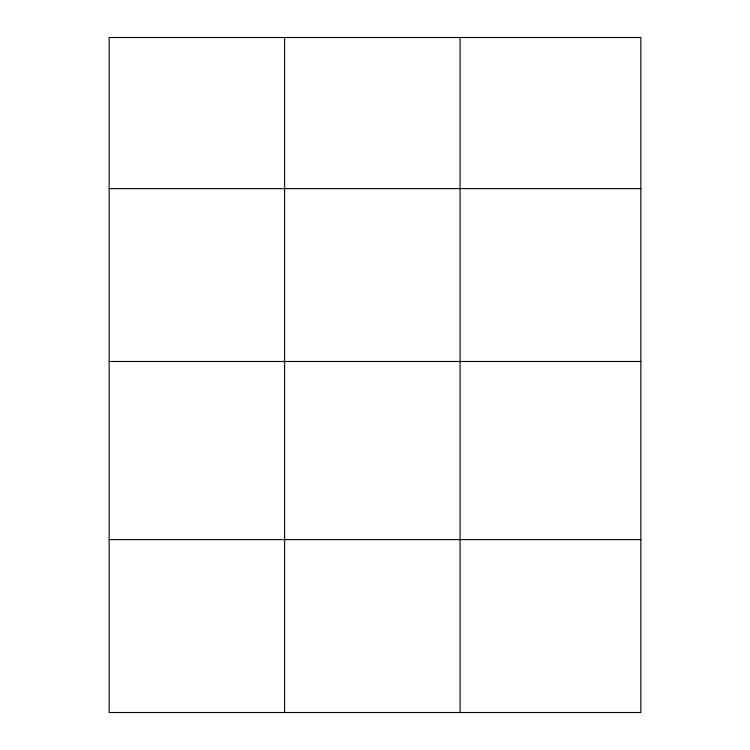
<?xml version="1.0" encoding="UTF-8"?>
<svg xmlns="http://www.w3.org/2000/svg" width="750" height="750" viewBox="0 0 750 750"><rect width="100%" height="100%" fill="white"/><g stroke="black" fill="none" stroke-linecap="round" stroke-linejoin="round"><path stroke-width="1.12" d="M640.856 361.491L640.856 37.5L109.144 37.5L109.144 712.5L640.856 712.5L640.856 361.491L109.144 361.491M109.144 188.606L640.856 188.606M109.144 539.616L640.856 539.616M460.078 37.5L460.078 712.5M284.606 37.5L284.606 712.5"/></g></svg>
